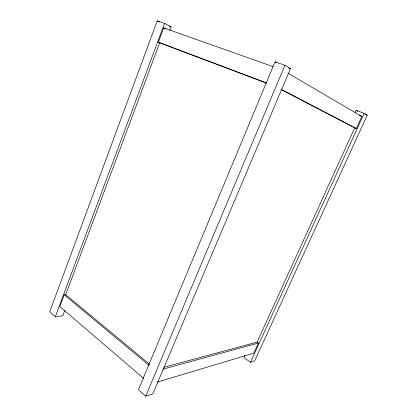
<?xml version="1.0" encoding="UTF-8"?>
<svg xmlns="http://www.w3.org/2000/svg" width="417" height="417" viewBox="0 0 417 417"><rect width="100%" height="100%" fill="white"/><g stroke="black" fill="none" stroke-linecap="round" stroke-linejoin="round"><path stroke-width="0.63" d="M169.849 30.405L171.152 26.923L164.543 23.394L157.23 20.85L49.753 311.78L55.341 316.696L62.8 315.789L64.765 310.55M55.341 316.696L164.543 23.394M149.594 364.276L65.714 294.673L64.223 294.798L59.829 306.584L143.75 378.464M266.223 83.025L158.33 42.221L163.678 27.876L273.057 66.637M65.714 294.673L159.68 42.873M275.048 61.831L138.428 389.718L145.747 396.15L152.836 393.856L290.461 68.617L284.941 65.271L275.048 61.831L276.58 62.748M145.747 396.15L284.941 65.271M245.097 355.31L244.06 357.598L250.502 362.264L254.667 360.919L367.247 115.165L364.192 113.315L356.139 110.338L355.102 112.626M163.824 367.273L257.096 342.117L354.716 127.878L356.316 128.499L361.805 116.468L288.069 73.241M257.096 342.117L258.415 343.029L253.786 353.168L157.355 382.076M250.502 362.264L364.192 113.315M162.818 369.181L258.415 343.029M169.338 26.287L171.152 26.923M288.627 67.976L290.461 68.617M364.969 114.321L367.247 115.165M359.397 115.572L361.805 116.468M158.33 42.221L266.885 83.113M281.053 89.514L354.716 127.878M163.678 27.876L165.841 29.008M281.267 89.347L356.316 128.499M157.23 20.85L159.45 22.028M356.139 110.338L357.708 111.271M64.223 294.798L149.171 365.469"/></g></svg>
